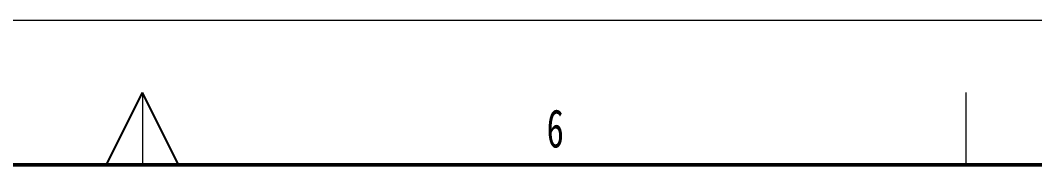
# Model space of a CAD drawing. Header units: millimetres. Extents: x 0 to 597, y 0 to 420.
# Drawn here: x 290 to 360.3, y 410 to 420 of the extents above; entities that cross this region are included whole.
import ezdxf

# ---------------------------------------------------------------- set-up
doc = ezdxf.new("R2010")
doc.units = ezdxf.units.MM
doc.layers.add('SLD-0', color=7, linetype='Continuous')
doc.styles.add('SLDTEXTSTYLE0', font='TXT', dxfattribs={"width": 0.663})

msp = doc.modelspace()

# ---------------------------------------------------------------- linework, layer by layer
at = {"layer": 'SLD-0', "lineweight": 18}
for p, q in [((0, 420), (597, 420)), ((298.5, 415), (298.5, 410)), ((355.5, 415), (355.5, 410))]:
    msp.add_line(p, q, dxfattribs=at)
at = {"layer": 'SLD-0'}
for p in [(296.007, 410), (300.993, 410)]:
    msp.add_line(p, (298.5, 415), dxfattribs=at)
at = {"layer": 'SLD-0', "lineweight": 50}
msp.add_line((10, 410), (587, 410), dxfattribs=at)

# ---------------------------------------------------------------- texts
at = {"layer": 'SLD-0', "insert": (327.069, 413.839), "char_height": 2.646, "attachment_point": 2, "style": 'SLDTEXTSTYLE0'}
msp.add_mtext('6', dxfattribs=at)

doc.saveas('drawing.dxf')
